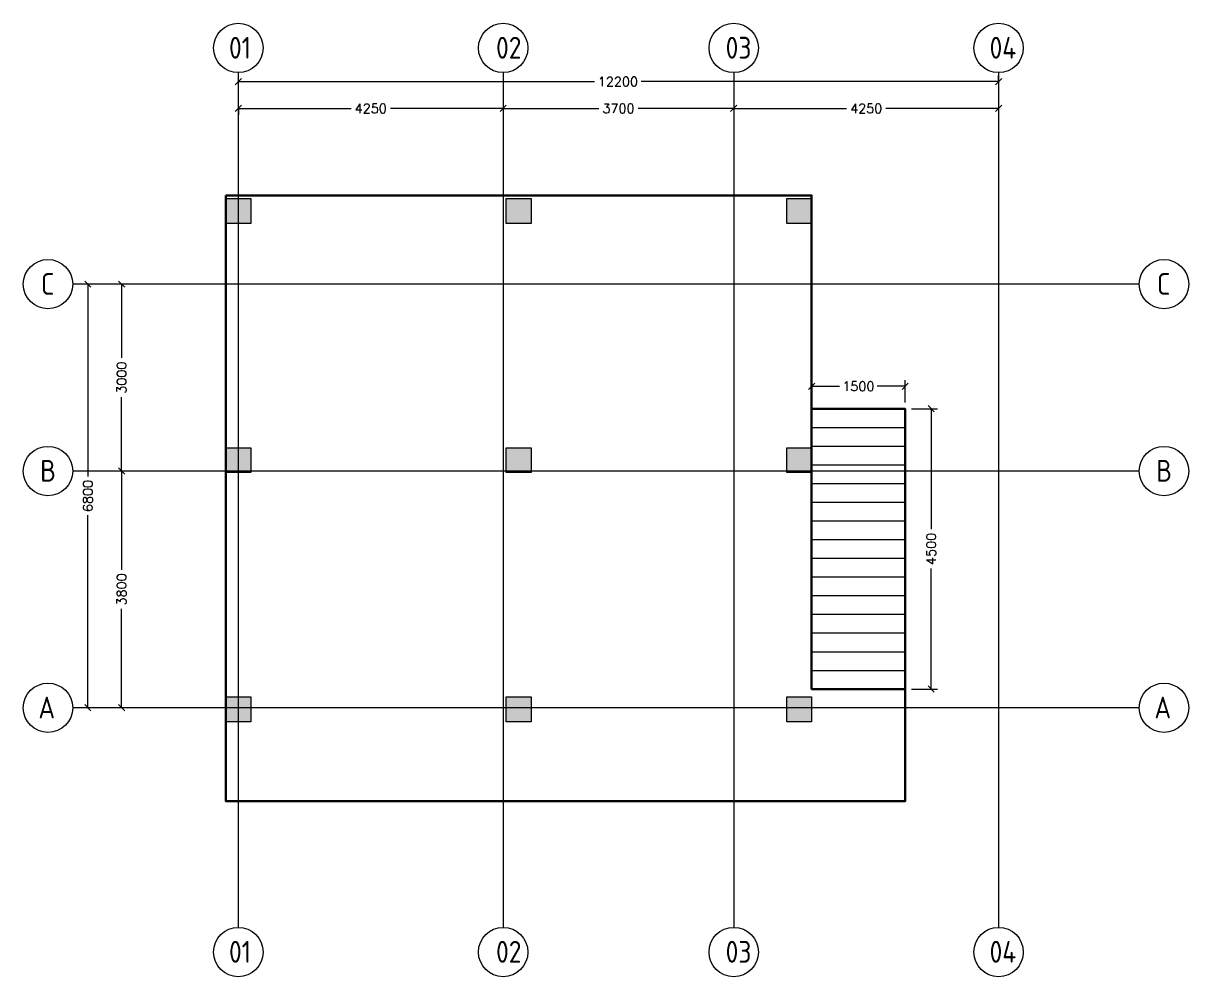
# Model space of a CAD drawing. Header units: millimetres. Extents: x 5119 to 442966, y -339486 to 193490.
# Drawn here: x 5119 to 23820, y 107043 to 122348 of the extents above; entities that cross this region are included whole.
import ezdxf

# ---------------------------------------------------------------- set-up
doc = ezdxf.new("R2010")
doc.units = ezdxf.units.MM
doc.header["$LTSCALE"] = 10
doc.header["$PDMODE"] = 34
for name, color, linetype, lineweight in [('S-COLS', 52, 'Continuous', 9), ('STR-CONC', 3, 'Continuous', 30), ('STR-CONC_IN_SEC', 7, 'Continuous', 15), ('STR-DIM', 1, 'Continuous', 9), ('STR-GRID', 248, 'Continuous', 9), ('STR-TEXT', 7, 'Continuous', 9)]:
    doc.layers.add(name, color=color, linetype=linetype, lineweight=lineweight)
doc.styles.add('MINA_MM_ANNOT_PLAN', font='dim.shx', dxfattribs={"height": 350})
doc.styles.add('MINA_MM_S', font='romans.shx', dxfattribs={"height": 150})
doc.dimstyles.new('MINA_MM_S', dxfattribs={"dimtxt": 150, "dimasz": 100, "dimexe": 100, "dimexo": 100, "dimgap": 50, "dimtad": 0, "dimdec": 0, "dimzin": 0, "dimdsep": 46, "dimtxsty": 'MINA_MM_S', "dimblk": 'OBLIQUE', "dimcen": 0.09, "dimclrd": 256, "dimclre": 256, "dimclrt": 7, "dimadec": 0, "dimazin": 0, "dimtfac": 1, "dimtdec": 0, "dimtix": 1, "dimtofl": 0, "dimtmove": 0, "dimatfit": 0, "dimfxl": 1, "dimtolj": 1, "dimtzin": 0, "dimlwd": -1, "dimlwe": -1, "dimarcsym": 0})

# ---------------------------------------------------------------- blocks, each defined once
blk = doc.blocks.new('_Oblique')
at = {"color": 0, "linetype": 'ByBlock', "lineweight": -2}
blk.add_line((-0.5, -0.5), (0.5, 0.5), dxfattribs=at)
blk = doc.blocks.new('*D350')
at = {"layer": 'Defpoints', "color": 0, "ltscale": 10, "transparency": 16777216}
for p in [(6847, 112909), (6696, 109909), (6847, 109909)]:
    blk.add_point(p, dxfattribs=at)
at = {"layer": 'STR-DIM', "ltscale": 10, "transparency": 16777216}
for p, q in [((6747, 112909), (6596, 112909)), ((6696, 112909), (6696, 111724)), ((6696, 109909), (6696, 111095)), ((6747, 109909), (6596, 109909))]:
    blk.add_line(p, q, dxfattribs=at)
at = {"layer": 'STR-DIM', "ltscale": 10, "transparency": 16777216, "xscale": 100, "yscale": 100, "zscale": 100}
for p, rotation in [((6696, 112909), 90), ((6696, 109909), 270)]:
    blk.add_blockref('_Oblique', p, dxfattribs=dict(at, rotation=rotation))
at = {"layer": 'STR-DIM', "color": 7, "ltscale": 10, "transparency": 16777216, "insert": (6696, 111409), "char_height": 150, "attachment_point": 5, "rotation": 90, "style": 'MINA_MM_S'}
blk.add_mtext('\\A1;3000', dxfattribs=at)
blk = doc.blocks.new('*D351')
at = {"layer": 'Defpoints', "color": 0, "ltscale": 10, "transparency": 16777216}
for p in [(6847, 109909), (6696, 106109), (6923, 106109)]:
    blk.add_point(p, dxfattribs=at)
at = {"layer": 'STR-DIM', "ltscale": 10, "transparency": 16777216}
for p, q in [((6747, 109909), (6596, 109909)), ((6696, 109909), (6696, 108324)), ((6696, 106109), (6696, 107695)), ((6823, 106109), (6596, 106109))]:
    blk.add_line(p, q, dxfattribs=at)
at = {"layer": 'STR-DIM', "ltscale": 10, "transparency": 16777216, "xscale": 100, "yscale": 100, "zscale": 100}
for p, rotation in [((6696, 109909), 90), ((6696, 106109), 270)]:
    blk.add_blockref('_Oblique', p, dxfattribs=dict(at, rotation=rotation))
at = {"layer": 'STR-DIM', "color": 7, "ltscale": 10, "transparency": 16777216, "insert": (6696, 108009), "char_height": 150, "attachment_point": 5, "rotation": 90, "style": 'MINA_MM_S'}
blk.add_mtext('\\A1;3800', dxfattribs=at)
blk = doc.blocks.new('*D352')
at = {"layer": 'Defpoints', "color": 0, "ltscale": 10, "transparency": 16777216}
for p in [(6248, 112909), (6155, 106109), (6248, 106109)]:
    blk.add_point(p, dxfattribs=at)
at = {"layer": 'STR-DIM', "ltscale": 10, "transparency": 16777216}
for p, q in [((6148, 112909), (6055, 112909)), ((6155, 112909), (6155, 109820)), ((6155, 106109), (6155, 109199)), ((6148, 106109), (6055, 106109))]:
    blk.add_line(p, q, dxfattribs=at)
at = {"layer": 'STR-DIM', "ltscale": 10, "transparency": 16777216, "xscale": 100, "yscale": 100, "zscale": 100}
for p, rotation in [((6155, 112909), 90), ((6155, 106109), 270)]:
    blk.add_blockref('_Oblique', p, dxfattribs=dict(at, rotation=rotation))
at = {"layer": 'STR-DIM', "color": 7, "ltscale": 10, "transparency": 16777216, "insert": (6155, 109509), "char_height": 150, "attachment_point": 5, "rotation": 90, "style": 'MINA_MM_S'}
blk.add_mtext('\\A1;6800', dxfattribs=at)
blk = doc.blocks.new('*D356')
at = {"layer": 'Defpoints', "color": 0, "ltscale": 10, "transparency": 16777216}
for p in [(20770, 116161), (8570, 116044), (20770, 116084)]:
    blk.add_point(p, dxfattribs=at)
at = {"layer": 'STR-DIM', "ltscale": 10, "transparency": 16777216}
for p, q in [((8570, 116144), (8570, 116261)), ((8570, 116161), (14286, 116161)), ((20770, 116161), (15036, 116161)), ((20770, 116184), (20770, 116261))]:
    blk.add_line(p, q, dxfattribs=at)
at = {"layer": 'STR-DIM', "ltscale": 10, "transparency": 16777216, "xscale": 100, "yscale": 100, "zscale": 100, "rotation": 180}
blk.add_blockref('_Oblique', (8570, 116161), dxfattribs=at)
at = {"layer": 'STR-DIM', "ltscale": 10, "transparency": 16777216, "xscale": 100, "yscale": 100, "zscale": 100}
blk.add_blockref('_Oblique', (20770, 116161), dxfattribs=at)
at = {"layer": 'STR-DIM', "color": 7, "ltscale": 10, "transparency": 16777216, "insert": (14661, 116161), "char_height": 150, "attachment_point": 5, "style": 'MINA_MM_S'}
blk.add_mtext('\\A1;12200', dxfattribs=at)
blk = doc.blocks.new('*D354')
at = {"layer": 'Defpoints', "color": 0, "ltscale": 10, "transparency": 16777216}
for p in [(12820, 115812), (16520, 115812), (12820, 115730)]:
    blk.add_point(p, dxfattribs=at)
at = {"layer": 'STR-DIM', "ltscale": 10, "transparency": 16777216}
for p, q in [((12820, 115730), (14355, 115730)), ((12820, 115712), (12820, 115630)), ((16520, 115730), (14984, 115730)), ((16520, 115712), (16520, 115630))]:
    blk.add_line(p, q, dxfattribs=at)
at = {"layer": 'STR-DIM', "ltscale": 10, "transparency": 16777216, "xscale": 100, "yscale": 100, "zscale": 100, "rotation": 180}
blk.add_blockref('_Oblique', (12820, 115730), dxfattribs=at)
at = {"layer": 'STR-DIM', "ltscale": 10, "transparency": 16777216, "xscale": 100, "yscale": 100, "zscale": 100}
blk.add_blockref('_Oblique', (16520, 115730), dxfattribs=at)
at = {"layer": 'STR-DIM', "color": 7, "ltscale": 10, "transparency": 16777216, "insert": (14670, 115730), "char_height": 150, "attachment_point": 5, "style": 'MINA_MM_S'}
blk.add_mtext('\\A1;3700', dxfattribs=at)
blk = doc.blocks.new('*D353')
at = {"layer": 'Defpoints', "color": 0, "ltscale": 10, "transparency": 16777216}
for p in [(8570, 115844), (12820, 115812), (8570, 115730)]:
    blk.add_point(p, dxfattribs=at)
at = {"layer": 'STR-DIM', "ltscale": 10, "transparency": 16777216}
for p, q in [((8570, 115744), (8570, 115630)), ((8570, 115730), (10380, 115730)), ((12820, 115730), (11009, 115730)), ((12820, 115712), (12820, 115630))]:
    blk.add_line(p, q, dxfattribs=at)
at = {"layer": 'STR-DIM', "ltscale": 10, "transparency": 16777216, "xscale": 100, "yscale": 100, "zscale": 100, "rotation": 180}
blk.add_blockref('_Oblique', (8570, 115730), dxfattribs=at)
at = {"layer": 'STR-DIM', "ltscale": 10, "transparency": 16777216, "xscale": 100, "yscale": 100, "zscale": 100}
blk.add_blockref('_Oblique', (12820, 115730), dxfattribs=at)
at = {"layer": 'STR-DIM', "color": 7, "ltscale": 10, "transparency": 16777216, "insert": (10695, 115730), "char_height": 150, "attachment_point": 5, "style": 'MINA_MM_S'}
blk.add_mtext('\\A1;4250', dxfattribs=at)
blk = doc.blocks.new('*D355')
at = {"layer": 'Defpoints', "color": 0, "ltscale": 10, "transparency": 16777216}
for p in [(16520, 115812), (20770, 115834), (20770, 115730)]:
    blk.add_point(p, dxfattribs=at)
at = {"layer": 'STR-DIM', "ltscale": 10, "transparency": 16777216}
for p, q in [((16520, 115730), (18330, 115730)), ((16520, 115712), (16520, 115630)), ((20770, 115730), (18959, 115730)), ((20770, 115734), (20770, 115630))]:
    blk.add_line(p, q, dxfattribs=at)
at = {"layer": 'STR-DIM', "ltscale": 10, "transparency": 16777216, "xscale": 100, "yscale": 100, "zscale": 100, "rotation": 180}
blk.add_blockref('_Oblique', (16520, 115730), dxfattribs=at)
at = {"layer": 'STR-DIM', "ltscale": 10, "transparency": 16777216, "xscale": 100, "yscale": 100, "zscale": 100}
blk.add_blockref('_Oblique', (20770, 115730), dxfattribs=at)
at = {"layer": 'STR-DIM', "color": 7, "ltscale": 10, "transparency": 16777216, "insert": (18645, 115730), "char_height": 150, "attachment_point": 5, "style": 'MINA_MM_S'}
blk.add_mtext('\\A1;4250', dxfattribs=at)
blk = doc.blocks.new('40X45')
at = {"ltscale": 10, "true_color": 0xcd6928}
h = blk.add_hatch(color=32, dxfattribs=at)
h.dxf.hatch_style = 1
h.paths.add_polyline_path([(8370, 114284), (8370, 113884), (8770, 113884), (8770, 114284)])
at = {"layer": 'S-COLS', "ltscale": 10}
blk.add_lwpolyline([(8370, 114284), (8770, 114284), (8770, 113884), (8370, 113884), (8370, 114284)], dxfattribs=at)
blk = doc.blocks.new('*D336')
at = {"layer": 'Defpoints', "color": 0, "ltscale": 10, "transparency": 16777216}
for p in [(19270, 116161), (19687, 116161), (19270, 111661)]:
    blk.add_point(p, dxfattribs=at)
at = {"layer": 'STR-DIM', "ltscale": 10, "transparency": 16777216}
for p, q in [((19370, 116161), (19787, 116161)), ((19687, 116161), (19687, 114225)), ((19687, 111661), (19687, 113596)), ((19370, 111661), (19787, 111661))]:
    blk.add_line(p, q, dxfattribs=at)
at = {"layer": 'STR-DIM', "ltscale": 10, "transparency": 16777216, "xscale": 100, "yscale": 100, "zscale": 100}
for p, rotation in [((19687, 116161), 90), ((19687, 111661), 270)]:
    blk.add_blockref('_Oblique', p, dxfattribs=dict(at, rotation=rotation))
at = {"layer": 'STR-DIM', "color": 7, "ltscale": 10, "transparency": 16777216, "insert": (19687, 113911), "char_height": 150, "attachment_point": 5, "rotation": 90, "style": 'MINA_MM_S'}
blk.add_mtext('\\A1;4500', dxfattribs=at)
blk = doc.blocks.new('*D337')
at = {"layer": 'Defpoints', "color": 0, "ltscale": 10, "transparency": 16777216}
for p in [(19270, 116521), (17770, 116161), (19270, 116161)]:
    blk.add_point(p, dxfattribs=at)
at = {"layer": 'STR-DIM', "ltscale": 10, "transparency": 16777216}
for p, q in [((17770, 116261), (17770, 116621)), ((17770, 116521), (18216, 116521)), ((19270, 116521), (18823, 116521)), ((19270, 116261), (19270, 116621))]:
    blk.add_line(p, q, dxfattribs=at)
at = {"layer": 'STR-DIM', "ltscale": 10, "transparency": 16777216, "xscale": 100, "yscale": 100, "zscale": 100, "rotation": 180}
blk.add_blockref('_Oblique', (17770, 116521), dxfattribs=at)
at = {"layer": 'STR-DIM', "ltscale": 10, "transparency": 16777216, "xscale": 100, "yscale": 100, "zscale": 100}
blk.add_blockref('_Oblique', (19270, 116521), dxfattribs=at)
at = {"layer": 'STR-DIM', "color": 7, "ltscale": 10, "transparency": 16777216, "insert": (18520, 116521), "char_height": 150, "attachment_point": 5, "style": 'MINA_MM_S'}
blk.add_mtext('\\A1;1500', dxfattribs=at)
blk = doc.blocks.new('GRRIDS')
at = {"layer": 'STR-GRID', "ltscale": 10}
for p, q in [((8569.5, 116304.5), (8569.5, 102584)), ((12819.5, 116304.5), (12819.5, 102584)), ((16519.5, 116304.5), (16519.5, 102584)), ((20769.5, 116304.5), (20769.5, 102584))]:
    blk.add_line(p, q, dxfattribs=at)
for points in [[(23028.2, 112909.4), (5911.1, 112909.4)], [(23028.2, 109909.4), (5911.1, 109909.4)], [(23028.2, 106109.4), (5911.1, 106109.4)]]:
    blk.add_lwpolyline(points, dxfattribs=at)
for centre in [(8569.5, 116700.6), (12819.5, 116700.6), (16519.5, 116700.6), (20769.5, 116700.6), (5515, 112909.4), (23424.3, 112909.4), (5515, 109909.4), (23424.3, 109909.4), (5515, 106109.4), (23424.3, 106109.4), (8569.5, 102187.9), (12819.5, 102187.9), (16519.5, 102187.9), (20769.5, 102187.9)]:
    blk.add_circle(centre, 396.1, dxfattribs=at)
at = {"layer": 'STR-TEXT', "char_height": 350, "attachment_point": 3, "style": 'MINA_MM_ANNOT_PLAN'}
for s, insert in [('01', (8773.3, 116879.1)), ('02', (13113, 116879.1)), ('03', (16803.3, 116879.1)), ('04', (21053.3, 116879.1)), ('C', (5616.1, 113087.9)), ('C', (23525.4, 113087.9)), ('B', (5643.7, 110087.9)), ('B', (23553.1, 110087.9)), ('A', (5629.1, 106287.9)), ('A', (23538.5, 106287.9)), ('01', (8773.3, 102366.4)), ('02', (13113, 102366.4)), ('03', (16803.3, 102366.4)), ('04', (21053.3, 102366.4))]:
    blk.add_mtext_dynamic_manual_height_columns(s, width=668.667, gutter_width=12.5, heights=[0], dxfattribs=dict(at, insert=insert))
at = {"layer": 'STR-DIM', "ltscale": 10}
dim = blk.add_linear_dim(base=(20769.5, 116160.7), p1=(8569.5, 116043.6), p2=(20769.5, 116084), dimstyle='MINA_MM_S', dxfattribs=at)
dim.commit()
dim.dimension.update_dxf_attribs({"geometry": '*D356', "text_midpoint": (14660.8, 116160.7), "dimtype": 160})
for base, p1, p2, picture, middle in [((8569.5, 115730.1), (12819.5, 115812.5), (8569.5, 115843.9), '*D353', (10694.5, 115730.1)), ((20769.5, 115730.1), (16519.5, 115812.5), (20769.5, 115833.7), '*D355', (18644.5, 115730.1))]:
    dim = blk.add_linear_dim(base=base, p1=p1, p2=p2, dimstyle='MINA_MM_S', override={"dimtmove": 1}, dxfattribs=at)
    dim.commit()
    dim.dimension.update_dxf_attribs({"geometry": picture, "text_midpoint": middle})
dim = blk.add_linear_dim(base=(12819.5, 115730.1), p1=(16519.5, 115812.5), p2=(12819.5, 115812.5), dimstyle='MINA_MM_S', dxfattribs=at)
dim.commit()
dim.dimension.update_dxf_attribs({"geometry": '*D354', "text_midpoint": (14669.5, 115730.1)})
for base, p1, p2, picture, middle in [((6154.7, 106109.4), (6247.9, 112909.4), (6247.9, 106109.4), '*D352', (6154.7, 109509.4)), ((6695.5, 109909.4), (6847.2, 112909.4), (6847.2, 109909.4), '*D350', (6695.5, 111409.4))]:
    dim = blk.add_linear_dim(base=base, p1=p1, p2=p2, angle=90, dimstyle='MINA_MM_S', dxfattribs=at)
    dim.commit()
    dim.dimension.update_dxf_attribs({"geometry": picture, "text_midpoint": middle})
dim = blk.add_linear_dim(base=(6695.5, 106109.4), p1=(6847.2, 109909.4), p2=(6922.8, 106109.4), angle=90, dimstyle='MINA_MM_S', override={"dimtmove": 1}, dxfattribs=at)
dim.commit()
dim.dimension.update_dxf_attribs({"geometry": '*D351', "text_midpoint": (6695.5, 108009.4)})

msp = doc.modelspace()

# ---------------------------------------------------------------- linework, layer by layer
at = {"layer": 'STR-CONC', "ltscale": 10}
msp.add_lwpolyline([(8369.5, 119585.6), (17769.5, 119585.6), (17769.5, 111660.6), (19269.5, 111660.6), (19269.5, 109860.6), (17769.5, 109860.6), (8369.5, 109860.6)], close=True, dxfattribs=at)
msp.add_lwpolyline([(17769.5, 116160.6), (19269.5, 116160.6), (19269.5, 111660.6)], dxfattribs=at)
at = {"layer": 'STR-CONC_IN_SEC', "ltscale": 10}
for points in [[(17769.5, 116160.6), (19269.5, 116160.6)], [(17769.5, 115860.6), (19269.5, 115860.6)], [(17769.5, 115560.6), (19269.5, 115560.6)], [(17769.5, 115260.6), (19269.5, 115260.6)], [(17769.5, 114960.6), (19269.5, 114960.6)], [(17769.5, 114660.6), (19269.5, 114660.6)], [(17769.5, 114360.6), (19269.5, 114360.6)], [(17769.5, 114060.6), (19269.5, 114060.6)], [(17769.5, 113760.6), (19269.5, 113760.6)], [(17769.5, 113460.6), (19269.5, 113460.6)], [(17769.5, 113160.6), (19269.5, 113160.6)], [(17769.5, 113160.6), (19269.5, 113160.6)], [(17769.5, 112860.6), (19269.5, 112860.6)], [(17769.5, 112560.6), (19269.5, 112560.6)], [(17769.5, 112260.6), (19269.5, 112260.6)], [(17769.5, 111960.6), (19269.5, 111960.6)]]:
    msp.add_lwpolyline(points, dxfattribs=at)

# ---------------------------------------------------------------- block references
at = {"layer": 'S-COLS'}
for p in [(0, 5251.1), (4500, 5251.1), (9000, 5251.1), (0, 1251.1), (4500, 1251.1), (9000, 1251.1), (0, -2748.9), (4500, -2748.9), (9000, -2748.9)]:
    msp.add_blockref('40X45', p, dxfattribs=at)
at = {"layer": 'STR-GRID'}
msp.add_blockref('GRRIDS', (0, 5251.1), dxfattribs=at)

# ---------------------------------------------------------------- dimensions: what is measured, and where the dimension line sits
at = {"layer": 'STR-DIM', "ltscale": 10}
dim = msp.add_linear_dim(base=(19269.5, 116520.8), p1=(17769.5, 116160.6), p2=(19269.5, 116160.6), dimstyle='MINA_MM_S', dxfattribs=at)
dim.commit()
dim.dimension.update_dxf_attribs({"geometry": '*D337', "text_midpoint": (18519.5, 116520.8)})
dim = msp.add_linear_dim(base=(19686.6, 116160.6), p1=(19269.5, 111660.6), p2=(19269.5, 116160.6), angle=90, dimstyle='MINA_MM_S', dxfattribs=at)
dim.commit()
dim.dimension.update_dxf_attribs({"geometry": '*D336', "text_midpoint": (19686.6, 113910.6)})

doc.saveas('drawing.dxf')
